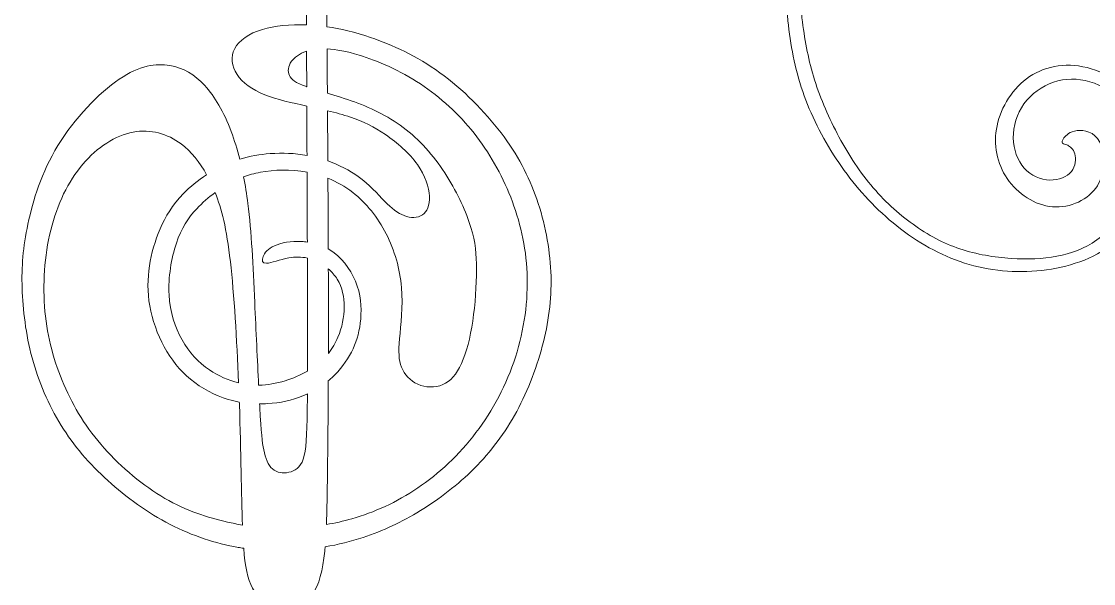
# Model space of a CAD drawing. Header units: millimetres. Extents: x -133 to 101, y -125 to 127.
# Drawn here: x -127 to -57.5, y 21.4 to 57.8 of the extents above; entities that cross this region are included whole.
import ezdxf

# ---------------------------------------------------------------- set-up
doc = ezdxf.new("R2010")
doc.units = ezdxf.units.MM
doc.header["$MEASUREMENT"] = 0
doc.layers.add('Layer 1', color=7, linetype='Continuous')

msp = doc.modelspace()

# ---------------------------------------------------------------- linework, layer by layer
at = {"layer": 'Layer 1', "color": 5, "lineweight": 20}
for points, knots in [([(-107.212, 57.492), (-107.281, 66.276), (-107.374, 76.079), (-107.439, 82.874), (-107.533, 92.741), (-107.569, 96.268), (-107.623, 99.031), (-107.677, 101.793), (-107.749, 103.791), (-107.929, 105.51), (-108.109, 107.228), (-108.397, 108.668), (-108.897, 110.157), (-109.396, 111.647), (-110.107, 113.185), (-111.061, 114.544), (-112.015, 115.903), (-113.211, 117.082), (-114.314, 118.121), (-115.416, 119.16), (-116.424, 120.06), (-117.049, 120.78), (-117.674, 121.5), (-117.918, 122.04), (-117.881, 122.517), (-117.845, 122.994), (-117.531, 123.408), (-117.058, 123.65), (-116.586, 123.893), (-115.956, 123.966), (-114.408, 124.002), (-112.86, 124.037), (-110.395, 124.037), (-108.411, 124.01), (-106.427, 123.983), (-104.924, 123.929), (-103.799, 124.01), (-102.674, 124.091), (-101.927, 124.307), (-101.473, 124.73), (-101.018, 125.153), (-100.856, 125.783), (-101.032, 126.238), (-101.207, 126.692), (-101.72, 126.971), (-102.238, 126.998), (-102.755, 127.025), (-103.277, 126.8), (-103.565, 126.642), (-103.853, 126.485), (-103.907, 126.395), (-103.813, 126.323), (-103.718, 126.251), (-103.475, 126.197), (-103.263, 126.044), (-103.052, 125.891), (-102.872, 125.639), (-102.976, 125.446), (-103.079, 125.252), (-103.466, 125.117), (-104.42, 125.068), (-105.374, 125.018), (-106.894, 125.054), (-109.832, 125.108), (-112.77, 125.162), (-117.126, 125.234), (-119.789, 125.252), (-122.453, 125.27), (-123.424, 125.234), (-124.153, 125.054), (-124.882, 124.874), (-125.368, 124.55), (-125.539, 124.055), (-125.71, 123.561), (-125.566, 122.895), (-124.999, 122.229), (-124.432, 121.563), (-123.442, 120.897), (-121.904, 120.069), (-120.365, 119.241), (-118.277, 118.251), (-116.622, 117.244), (-114.966, 116.236), (-113.742, 115.21), (-112.644, 113.734), (-111.547, 112.259), (-110.575, 110.333), (-109.954, 108.344), (-109.333, 106.356), (-109.063, 104.304), (-108.91, 101.127), (-108.757, 97.951), (-108.721, 93.65), (-108.663, 83.128), (-108.623, 76.073), (-108.574, 66.222), (-108.535, 57.611)], [1.4142857, 1.4142857, 1.4142857, 1.4142857, 1.4285714, 1.4285714, 1.4285714, 1.4428571, 1.4428571, 1.4428571, 1.4571429, 1.4571429, 1.4571429, 1.4714286, 1.4714286, 1.4714286, 1.4857143, 1.4857143, 1.4857143, 1.5, 1.5, 1.5, 1.5142857, 1.5142857, 1.5142857, 1.5285714, 1.5285714, 1.5285714, 1.5428571, 1.5428571, 1.5428571, 1.5571429, 1.5571429, 1.5571429, 1.5714286, 1.5714286, 1.5714286, 1.5857143, 1.5857143, 1.5857143, 1.6, 1.6, 1.6, 1.6142857, 1.6142857, 1.6142857, 1.6285714, 1.6285714, 1.6285714, 1.6428571, 1.6428571, 1.6428571, 1.6571429, 1.6571429, 1.6571429, 1.6714286, 1.6714286, 1.6714286, 1.6857143, 1.6857143, 1.6857143, 1.7, 1.7, 1.7, 1.7142857, 1.7142857, 1.7142857, 1.7285714, 1.7285714, 1.7285714, 1.7428571, 1.7428571, 1.7428571, 1.7571429, 1.7571429, 1.7571429, 1.7714286, 1.7714286, 1.7714286, 1.7857143, 1.7857143, 1.7857143, 1.8, 1.8, 1.8, 1.8142857, 1.8142857, 1.8142857, 1.8285714, 1.8285714, 1.8285714, 1.8428571, 1.8428571, 1.8428571, 1.8571429, 1.8571429, 1.8571429, 1.8714286, 1.8714286, 1.8714286, 1.8714286]), ([(-76.557, 59.133), (-76.521, 58.773), (-76.48, 58.415), (-76.437, 58.067), (-76.269, 56.719), (-76.06, 55.514), (-75.689, 54.28), (-75.318, 53.045), (-74.784, 51.78), (-74.157, 50.578), (-73.53, 49.376), (-72.809, 48.237), (-71.979, 47.239), (-71.148, 46.241), (-70.208, 45.383), (-69.242, 44.687), (-68.277, 43.991), (-67.287, 43.458), (-66.209, 43.097), (-65.131, 42.737), (-63.965, 42.55), (-62.895, 42.476), (-61.825, 42.401), (-60.852, 42.44), (-59.93, 42.616), (-59.009, 42.792), (-58.14, 43.106), (-57.337, 43.672), (-56.534, 44.239), (-55.797, 45.058), (-55.299, 45.837), (-54.801, 46.615), (-54.543, 47.352), (-54.424, 48.097), (-54.306, 48.842), (-54.328, 49.596), (-54.518, 50.369), (-54.708, 51.142), (-55.065, 51.934), (-55.637, 52.572), (-56.209, 53.21), (-56.996, 53.694), (-57.791, 53.93), (-58.585, 54.167), (-59.388, 54.156), (-60.139, 53.9), (-60.89, 53.644), (-61.589, 53.144), (-62.056, 52.495), (-62.524, 51.846), (-62.76, 51.048), (-62.749, 50.292), (-62.738, 49.536), (-62.48, 48.82), (-62.037, 48.331), (-61.594, 47.841), (-60.967, 47.577), (-60.384, 47.558), (-59.801, 47.539), (-59.262, 47.764), (-58.981, 48.114), (-58.701, 48.463), (-58.679, 48.936), (-58.77, 49.255), (-58.86, 49.574), (-59.064, 49.739), (-59.223, 49.819), (-59.383, 49.899), (-59.498, 49.893), (-59.553, 49.945), (-59.608, 49.998), (-59.603, 50.108), (-59.471, 50.284), (-59.339, 50.46), (-59.08, 50.702), (-58.621, 50.762), (-58.162, 50.823), (-57.502, 50.702), (-57.144, 50.019), (-56.787, 49.337), (-56.732, 48.094), (-57.298, 47.192), (-57.865, 46.29), (-59.053, 45.729), (-60.203, 45.823), (-61.352, 45.916), (-62.463, 46.664), (-63.14, 47.649), (-63.816, 48.633), (-64.058, 49.855), (-63.8, 51.081), (-63.541, 52.308), (-62.782, 53.54), (-61.688, 54.266), (-60.593, 54.992), (-59.163, 55.212), (-57.694, 54.772), (-56.226, 54.332), (-54.719, 53.232), (-54.009, 51.703), (-53.3, 50.174), (-53.388, 48.215), (-53.971, 46.609), (-54.554, 45.003), (-55.632, 43.749), (-57.034, 42.919), (-58.437, 42.088), (-60.164, 41.681), (-61.864, 41.626), (-63.563, 41.571), (-65.235, 41.868), (-66.787, 42.495), (-68.338, 43.122), (-69.768, 44.079), (-71.014, 45.19), (-72.259, 46.301), (-73.321, 47.566), (-74.226, 48.941), (-75.13, 50.317), (-75.879, 51.802), (-76.39, 53.306), (-76.902, 54.81), (-77.177, 56.334), (-77.347, 57.888), (-77.38, 58.19), (-77.409, 58.493), (-77.434, 58.796)], [5, 5, 5, 5, 5.04651, 5.04651, 5.04651, 5.069766, 5.069766, 5.069766, 5.093021, 5.093021, 5.093021, 5.116277, 5.116277, 5.116277, 5.139533, 5.139533, 5.139533, 5.162789, 5.162789, 5.162789, 5.186045, 5.186045, 5.186045, 5.209301, 5.209301, 5.209301, 5.232557, 5.232557, 5.232557, 5.255812, 5.255812, 5.255812, 5.279068, 5.279068, 5.279068, 5.302324, 5.302324, 5.302324, 5.32558, 5.32558, 5.32558, 5.348836, 5.348836, 5.348836, 5.372092, 5.372092, 5.372092, 5.395348, 5.395348, 5.395348, 5.418603, 5.418603, 5.418603, 5.441859, 5.441859, 5.441859, 5.465115, 5.465115, 5.465115, 5.488371, 5.488371, 5.488371, 5.511627, 5.511627, 5.511627, 5.534883, 5.534883, 5.534883, 5.558139, 5.558139, 5.558139, 5.581395, 5.581395, 5.581395, 5.60465, 5.60465, 5.60465, 5.627906, 5.627906, 5.627906, 5.651162, 5.651162, 5.651162, 5.674418, 5.674418, 5.674418, 5.697674, 5.697674, 5.697674, 5.72093, 5.72093, 5.72093, 5.744186, 5.744186, 5.744186, 5.767441, 5.767441, 5.767441, 5.790697, 5.790697, 5.790697, 5.813953, 5.813953, 5.813953, 5.837209, 5.837209, 5.837209, 5.860465, 5.860465, 5.860465, 5.883721, 5.883721, 5.883721, 5.906977, 5.906977, 5.906977, 5.930232, 5.930232, 5.930232, 5.953488, 5.953488, 5.953488, 5.976744, 5.976744, 5.976744, 6, 6, 6, 6]), ([(-108.535, 57.611), (-109.591, 57.652), (-110.587, 57.563), (-111.385, 57.323), (-112.267, 57.058), (-112.906, 56.608), (-113.185, 56.077), (-113.464, 55.546), (-113.383, 54.934), (-113.032, 54.403), (-112.681, 53.872), (-112.06, 53.422), (-111.232, 53.089), (-110.438, 52.77), (-109.453, 52.558), (-108.512, 52.355)], [1.87142857, 1.87142857, 1.87142857, 1.87142857, 1.88571429, 1.88571429, 1.88571429, 1.9, 1.9, 1.9, 1.91428571, 1.91428571, 1.91428571, 1.92857143, 1.92857143, 1.92857143, 1.94285714, 1.94285714, 1.94285714, 1.94285714]), ([(-107.327, 23.78), (-106.485, 23.926), (-105.658, 24.132), (-104.852, 24.398), (-103.584, 24.816), (-102.369, 25.383), (-101.154, 26.13), (-99.939, 26.877), (-98.724, 27.804), (-97.658, 28.874), (-96.592, 29.945), (-95.674, 31.16), (-94.918, 32.559), (-94.162, 33.959), (-93.568, 35.542), (-93.186, 37.068), (-92.803, 38.593), (-92.632, 40.06), (-92.704, 41.612), (-92.776, 43.164), (-93.091, 44.802), (-93.613, 46.313), (-94.135, 47.825), (-94.864, 49.211), (-95.93, 50.615), (-96.997, 52.018), (-98.4, 53.44), (-99.894, 54.516), (-101.388, 55.591), (-102.972, 56.32), (-104.38, 56.801), (-105.401, 57.15), (-106.329, 57.369), (-107.212, 57.492)], [1.2571429, 1.2571429, 1.2571429, 1.2571429, 1.2714286, 1.2714286, 1.2714286, 1.2857143, 1.2857143, 1.2857143, 1.3, 1.3, 1.3, 1.3142857, 1.3142857, 1.3142857, 1.3285714, 1.3285714, 1.3285714, 1.3428571, 1.3428571, 1.3428571, 1.3571429, 1.3571429, 1.3571429, 1.3714286, 1.3714286, 1.3714286, 1.3857143, 1.3857143, 1.3857143, 1.4, 1.4, 1.4, 1.4142857, 1.4142857, 1.4142857, 1.4142857]), ([(-108.527, 55.902), (-108.995, 55.749), (-109.319, 55.501), (-109.504, 55.253), (-109.747, 54.929), (-109.756, 54.605), (-109.635, 54.34), (-109.513, 54.075), (-109.261, 53.867), (-108.533, 53.611)], [1.1666667, 1.1666667, 1.1666667, 1.1666667, 1.3333333, 1.3333333, 1.3333333, 1.5, 1.5, 1.5, 1.6666667, 1.6666667, 1.6666667, 1.6666667]), ([(-107.201, 56.052), (-106.614, 56.024), (-105.922, 55.898), (-105.131, 55.658), (-103.916, 55.289), (-102.468, 54.65), (-101.154, 53.787), (-99.84, 52.923), (-98.661, 51.834), (-97.676, 50.592), (-96.691, 49.35), (-95.899, 47.955), (-95.305, 46.439), (-94.711, 44.923), (-94.315, 43.285), (-94.243, 41.522), (-94.171, 39.758), (-94.423, 37.868), (-94.994, 36.087), (-95.566, 34.305), (-96.457, 32.631), (-97.555, 31.187), (-98.652, 29.743), (-99.957, 28.528), (-101.329, 27.597), (-102.702, 26.665), (-104.141, 26.017), (-105.59, 25.604), (-106.142, 25.446), (-106.696, 25.322), (-107.243, 25.228)], [1, 1, 1, 1, 1.027027, 1.027027, 1.027027, 1.0540541, 1.0540541, 1.0540541, 1.0810811, 1.0810811, 1.0810811, 1.1081081, 1.1081081, 1.1081081, 1.1351351, 1.1351351, 1.1351351, 1.1621622, 1.1621622, 1.1621622, 1.1891892, 1.1891892, 1.1891892, 1.2162162, 1.2162162, 1.2162162, 1.2432432, 1.2432432, 1.2432432, 1.2702703, 1.2702703, 1.2702703, 1.2702703]), ([(-112.857, 48.906), (-113.02, 49.556), (-113.205, 50.153), (-113.41, 50.7), (-113.887, 51.973), (-114.472, 52.972), (-115.124, 53.688), (-115.776, 54.403), (-116.496, 54.835), (-117.387, 54.983), (-118.278, 55.132), (-119.34, 54.997), (-120.663, 54.097), (-121.985, 53.197), (-123.569, 51.533), (-124.635, 49.791), (-125.702, 48.05), (-126.251, 46.232), (-126.575, 44.707), (-126.899, 43.182), (-126.997, 41.949), (-126.952, 40.545), (-126.907, 39.142), (-126.718, 37.567), (-126.305, 36.028), (-125.891, 34.49), (-125.252, 32.987), (-124.428, 31.655), (-123.605, 30.323), (-122.597, 29.162), (-121.4, 28.078), (-120.204, 26.994), (-118.818, 25.986), (-117.369, 25.239), (-115.92, 24.492), (-114.409, 24.006), (-112.964, 23.75), (-112.843, 23.728), (-112.722, 23.708), (-112.602, 23.69)], [1, 1, 1, 1, 1.0142857, 1.0142857, 1.0142857, 1.0285714, 1.0285714, 1.0285714, 1.0428571, 1.0428571, 1.0428571, 1.0571429, 1.0571429, 1.0571429, 1.0714286, 1.0714286, 1.0714286, 1.0857143, 1.0857143, 1.0857143, 1.1, 1.1, 1.1, 1.1142857, 1.1142857, 1.1142857, 1.1285714, 1.1285714, 1.1285714, 1.1428571, 1.1428571, 1.1428571, 1.1571429, 1.1571429, 1.1571429, 1.1714286, 1.1714286, 1.1714286, 1.1857143, 1.1857143, 1.1857143, 1.1857143]), ([(-107.144, 47.674), (-106.576, 47.443), (-106.033, 47.135), (-105.536, 46.75), (-104.654, 46.066), (-103.916, 45.139), (-103.372, 44.073), (-102.828, 43.006), (-102.477, 41.801), (-102.378, 40.586), (-102.279, 39.371), (-102.432, 38.147), (-102.504, 37.279), (-102.576, 36.411), (-102.567, 35.898), (-102.378, 35.43), (-102.189, 34.962), (-101.82, 34.539), (-101.325, 34.318), (-100.83, 34.098), (-100.209, 34.08), (-99.705, 34.296), (-99.201, 34.512), (-98.814, 34.962), (-98.495, 35.664), (-98.175, 36.366), (-97.923, 37.32), (-97.761, 38.417), (-97.6, 39.515), (-97.527, 40.757), (-97.523, 41.756), (-97.518, 42.754), (-97.582, 43.51), (-97.883, 44.491), (-98.184, 45.472), (-98.724, 46.678), (-99.44, 47.812), (-100.155, 48.945), (-101.046, 50.007), (-102.067, 50.817), (-103.089, 51.627), (-104.24, 52.185), (-105.419, 52.617), (-106.021, 52.837), (-106.631, 53.025), (-107.18, 53.19)], [1.5405405, 1.5405405, 1.5405405, 1.5405405, 1.5675676, 1.5675676, 1.5675676, 1.5945946, 1.5945946, 1.5945946, 1.6216216, 1.6216216, 1.6216216, 1.6486486, 1.6486486, 1.6486486, 1.6756757, 1.6756757, 1.6756757, 1.7027027, 1.7027027, 1.7027027, 1.7297297, 1.7297297, 1.7297297, 1.7567568, 1.7567568, 1.7567568, 1.7837838, 1.7837838, 1.7837838, 1.8108108, 1.8108108, 1.8108108, 1.8378378, 1.8378378, 1.8378378, 1.8648649, 1.8648649, 1.8648649, 1.8918919, 1.8918919, 1.8918919, 1.9189189, 1.9189189, 1.9189189, 1.9459459, 1.9459459, 1.9459459, 1.9459459]), ([(-107.15, 48.795), (-106.423, 48.536), (-105.743, 48.185), (-105.185, 47.787), (-104.452, 47.263), (-103.93, 46.655), (-103.473, 46.192), (-103.017, 45.729), (-102.625, 45.409), (-102.205, 45.249), (-101.784, 45.09), (-101.334, 45.09), (-101.023, 45.297), (-100.713, 45.504), (-100.542, 45.917), (-100.573, 46.502), (-100.605, 47.087), (-100.839, 47.843), (-101.352, 48.567), (-101.865, 49.292), (-102.657, 49.985), (-103.408, 50.502), (-104.159, 51.02), (-104.87, 51.362), (-105.685, 51.636), (-106.149, 51.793), (-106.648, 51.927), (-107.172, 52.053)], [0.0909091, 0.0909091, 0.0909091, 0.0909091, 0.1818182, 0.1818182, 0.1818182, 0.2727273, 0.2727273, 0.2727273, 0.3636364, 0.3636364, 0.3636364, 0.4545455, 0.4545455, 0.4545455, 0.5454545, 0.5454545, 0.5454545, 0.6363636, 0.6363636, 0.6363636, 0.7272727, 0.7272727, 0.7272727, 0.8181818, 0.8181818, 0.8181818, 1, 1, 1, 1]), ([(-112.682, 25.197), (-113.002, 25.251), (-113.325, 25.314), (-113.653, 25.388), (-114.939, 25.675), (-116.307, 26.116), (-117.702, 26.926), (-119.097, 27.736), (-120.519, 28.915), (-121.648, 30.188), (-122.777, 31.461), (-123.614, 32.829), (-124.248, 34.296), (-124.883, 35.763), (-125.315, 37.328), (-125.472, 39.047), (-125.63, 40.766), (-125.513, 42.638), (-125.099, 44.311), (-124.685, 45.985), (-123.974, 47.461), (-123.029, 48.576), (-122.084, 49.692), (-120.905, 50.448), (-119.767, 50.664), (-118.629, 50.88), (-117.531, 50.556), (-116.654, 49.899), (-115.985, 49.399), (-115.444, 48.705), (-115, 47.901)], [1.0952381, 1.0952381, 1.0952381, 1.0952381, 1.1428571, 1.1428571, 1.1428571, 1.1904762, 1.1904762, 1.1904762, 1.2380952, 1.2380952, 1.2380952, 1.2857143, 1.2857143, 1.2857143, 1.3333333, 1.3333333, 1.3333333, 1.3809524, 1.3809524, 1.3809524, 1.4285714, 1.4285714, 1.4285714, 1.4761905, 1.4761905, 1.4761905, 1.5238095, 1.5238095, 1.5238095, 1.5714286, 1.5714286, 1.5714286, 1.5714286]), ([(-108.499, 49.154), (-109.284, 49.295), (-110.089, 49.329), (-110.886, 49.269), (-111.55, 49.22), (-112.208, 49.104), (-112.857, 48.906)], [0.95714286, 0.95714286, 0.95714286, 0.95714286, 0.97142857, 0.97142857, 0.97142857, 1, 1, 1, 1]), ([(-112.605, 47.767), (-112.274, 47.891), (-111.92, 47.989), (-111.52, 48.064), (-110.647, 48.225), (-109.558, 48.27), (-108.498, 48.072)], [1.7777778, 1.7777778, 1.7777778, 1.7777778, 1.8333333, 1.8333333, 1.8333333, 1.8888889, 1.8888889, 1.8888889, 1.8888889]), ([(-115, 47.901), (-115.562, 47.54), (-116.082, 47.12), (-116.51, 46.68), (-117.212, 45.958), (-117.666, 45.18), (-118.008, 44.394), (-118.35, 43.609), (-118.579, 42.817), (-118.703, 41.99), (-118.827, 41.162), (-118.845, 40.298), (-118.685, 39.398), (-118.525, 38.498), (-118.188, 37.562), (-117.745, 36.743), (-117.302, 35.925), (-116.753, 35.223), (-116.044, 34.64), (-115.335, 34.057), (-114.467, 33.594), (-113.599, 33.333), (-113.36, 33.261), (-113.121, 33.205), (-112.884, 33.162)], [0.5714286, 0.5714286, 0.5714286, 0.5714286, 0.6190476, 0.6190476, 0.6190476, 0.6666667, 0.6666667, 0.6666667, 0.7142857, 0.7142857, 0.7142857, 0.7619048, 0.7619048, 0.7619048, 0.8095238, 0.8095238, 0.8095238, 0.8571429, 0.8571429, 0.8571429, 0.9047619, 0.9047619, 0.9047619, 1, 1, 1, 1]), ([(-111.631, 34.265), (-111.709, 35.836), (-111.801, 37.807), (-111.885, 39.619), (-111.997, 42.048), (-112.096, 44.19), (-112.33, 46.035), (-112.407, 46.644), (-112.499, 47.221), (-112.605, 47.767)], [1.6111111, 1.6111111, 1.6111111, 1.6111111, 1.6666667, 1.6666667, 1.6666667, 1.7222222, 1.7222222, 1.7222222, 1.7777778, 1.7777778, 1.7777778, 1.7777778]), ([(-107.122, 43.097), (-107.126, 44.174), (-107.131, 45.332), (-107.138, 46.579), (-107.14, 46.937), (-107.142, 47.302), (-107.144, 47.674)], [1.48648649, 1.48648649, 1.48648649, 1.48648649, 1.51351351, 1.51351351, 1.51351351, 1.54054054, 1.54054054, 1.54054054, 1.54054054]), ([(-114.449, 46.74), (-114.871, 46.433), (-115.279, 46.082), (-115.637, 45.701), (-116.199, 45.103), (-116.64, 44.428), (-116.964, 43.461), (-117.288, 42.494), (-117.495, 41.234), (-117.437, 40.113), (-117.378, 38.993), (-117.054, 38.012), (-116.595, 37.198), (-116.136, 36.384), (-115.542, 35.736), (-114.813, 35.245), (-114.243, 34.862), (-113.591, 34.574), (-112.931, 34.414)], [0.2222222, 0.2222222, 0.2222222, 0.2222222, 0.3333333, 0.3333333, 0.3333333, 0.4444444, 0.4444444, 0.4444444, 0.5555556, 0.5555556, 0.5555556, 0.6666667, 0.6666667, 0.6666667, 0.7777778, 0.7777778, 0.7777778, 1, 1, 1, 1]), ([(-112.931, 34.414), (-113.045, 37.226), (-113.225, 40.172), (-113.464, 42.264), (-113.712, 44.44), (-114.025, 45.691), (-114.449, 46.74)], [1, 1, 1, 1, 1.1111111, 1.1111111, 1.1111111, 1.2222222, 1.2222222, 1.2222222, 1.2222222]), ([(-108.478, 43.54), (-108.601, 43.556), (-108.724, 43.567), (-108.845, 43.573), (-109.54, 43.609), (-110.179, 43.492), (-110.607, 43.299), (-111.034, 43.105), (-111.25, 42.835), (-111.345, 42.597), (-111.439, 42.359), (-111.412, 42.152), (-111.115, 42.165), (-110.818, 42.179), (-110.251, 42.413), (-109.675, 42.512), (-109.275, 42.58), (-108.871, 42.584), (-108.474, 42.5)], [1.1111111, 1.1111111, 1.1111111, 1.1111111, 1.1666667, 1.1666667, 1.1666667, 1.2222222, 1.2222222, 1.2222222, 1.2777778, 1.2777778, 1.2777778, 1.3333333, 1.3333333, 1.3333333, 1.3888889, 1.3888889, 1.3888889, 1.4444444, 1.4444444, 1.4444444, 1.4444444]), ([(-107.12, 34.547), (-107.042, 34.612), (-106.966, 34.678), (-106.893, 34.746), (-106.355, 35.241), (-105.927, 35.826), (-105.624, 36.408), (-105.32, 36.991), (-105.14, 37.571), (-105.05, 38.287), (-104.96, 39.002), (-104.96, 39.852), (-105.241, 40.687), (-105.523, 41.522), (-106.085, 42.341), (-106.742, 42.844), (-106.866, 42.939), (-106.993, 43.023), (-107.122, 43.097)], [1.3243243, 1.3243243, 1.3243243, 1.3243243, 1.3513514, 1.3513514, 1.3513514, 1.3783784, 1.3783784, 1.3783784, 1.4054054, 1.4054054, 1.4054054, 1.4324324, 1.4324324, 1.4324324, 1.4594595, 1.4594595, 1.4594595, 1.4864865, 1.4864865, 1.4864865, 1.4864865]), ([(-107.114, 36.319), (-106.857, 36.647), (-106.655, 37.001), (-106.499, 37.369), (-106.229, 38.003), (-106.094, 38.678), (-106.089, 39.326), (-106.085, 39.974), (-106.211, 40.595), (-106.539, 41.126), (-106.694, 41.375), (-106.893, 41.605), (-107.118, 41.803)], [0.1666667, 0.1666667, 0.1666667, 0.1666667, 0.3333333, 0.3333333, 0.3333333, 0.5, 0.5, 0.5, 0.6666667, 0.6666667, 0.6666667, 1, 1, 1, 1]), ([(-108.465, 35.172), (-108.914, 34.914), (-109.414, 34.703), (-109.923, 34.548), (-110.481, 34.378), (-111.051, 34.273), (-111.631, 34.265)], [1.5, 1.5, 1.5, 1.5, 1.5555556, 1.5555556, 1.5555556, 1.6111111, 1.6111111, 1.6111111, 1.6111111]), ([(-107.243, 25.228), (-107.205, 26.226), (-107.186, 27.483), (-107.165, 29.216), (-107.148, 30.556), (-107.129, 32.181), (-107.12, 34.547)], [1.27027027, 1.27027027, 1.27027027, 1.27027027, 1.2972973, 1.2972973, 1.2972973, 1.32432432, 1.32432432, 1.32432432, 1.32432432]), ([(-108.472, 33.696), (-108.573, 33.649), (-108.676, 33.605), (-108.78, 33.563), (-109.482, 33.279), (-110.238, 33.117), (-111.05, 33.065), (-111.22, 33.054), (-111.393, 33.048), (-111.568, 33.048)], [0.6363636, 0.6363636, 0.6363636, 0.6363636, 0.7272727, 0.7272727, 0.7272727, 0.8181818, 0.8181818, 0.8181818, 1, 1, 1, 1]), ([(-111.556, 32.82), (-111.466, 31.169), (-111.412, 30.584), (-111.3, 30.062), (-111.187, 29.54), (-111.016, 29.081), (-110.733, 28.829), (-110.449, 28.577), (-110.053, 28.532), (-109.675, 28.613), (-109.298, 28.694), (-108.938, 28.902), (-108.74, 29.473), (-108.542, 30.044), (-108.506, 30.98), (-108.483, 32.649), (-108.479, 32.959), (-108.475, 33.295), (-108.472, 33.696)], [1.0909091, 1.0909091, 1.0909091, 1.0909091, 1.1818182, 1.1818182, 1.1818182, 1.2727273, 1.2727273, 1.2727273, 1.3636364, 1.3636364, 1.3636364, 1.4545455, 1.4545455, 1.4545455, 1.5454545, 1.5454545, 1.5454545, 1.6363636, 1.6363636, 1.6363636, 1.6363636]), ([(-112.884, 33.162), (-112.882, 33.112), (-112.88, 33.063), (-112.879, 33.014), (-112.773, 29.891), (-112.754, 27.159), (-112.682, 25.197)], [1, 1, 1, 1, 1.04761905, 1.04761905, 1.04761905, 1.0952381, 1.0952381, 1.0952381, 1.0952381]), ([(-112.602, 23.69), (-112.511, 22.514), (-112.353, 21.722), (-112.028, 21.113), (-111.592, 20.294), (-110.854, 19.808), (-110.121, 19.741), (-109.387, 19.673), (-108.658, 20.024), (-108.182, 20.668), (-107.705, 21.311), (-107.48, 22.247), (-107.354, 23.498), (-107.344, 23.59), (-107.336, 23.684), (-107.327, 23.78)], [1.18571429, 1.18571429, 1.18571429, 1.18571429, 1.2, 1.2, 1.2, 1.21428571, 1.21428571, 1.21428571, 1.22857143, 1.22857143, 1.22857143, 1.24285714, 1.24285714, 1.24285714, 1.25714286, 1.25714286, 1.25714286, 1.25714286])]:
    msp.add_open_spline(points, degree=3, knots=knots, dxfattribs=at)
for points in [[(-108.517, 53.606), (-108.521, 54.356), (-108.524, 55.123), (-108.527, 55.902)], [(-107.18, 53.19), (-107.186, 54.125), (-107.193, 55.08), (-107.201, 56.052)], [(-108.533, 53.611), (-108.528, 53.609), (-108.522, 53.607), (-108.517, 53.606)], [(-108.512, 52.355), (-108.507, 51.242), (-108.503, 50.172), (-108.499, 49.154)], [(-107.172, 52.053), (-107.164, 50.928), (-107.157, 49.838), (-107.15, 48.795)], [(-108.498, 48.072), (-108.497, 48.072), (-108.494, 48.072), (-108.494, 48.071)], [(-108.494, 48.071), (-108.492, 47.455), (-108.49, 46.862), (-108.487, 46.293)], [(-108.487, 46.293), (-108.484, 45.301), (-108.48, 44.385), (-108.478, 43.54)], [(-108.474, 42.5), (-108.463, 38.872), (-108.461, 36.664), (-108.465, 35.172)], [(-107.118, 41.803), (-107.112, 39.654), (-107.112, 37.853), (-107.114, 36.319)], [(-111.568, 33.048), (-111.564, 32.97), (-111.56, 32.894), (-111.556, 32.82)]]:
    msp.add_open_spline(points, degree=3, dxfattribs=at)

doc.saveas('drawing.dxf')
